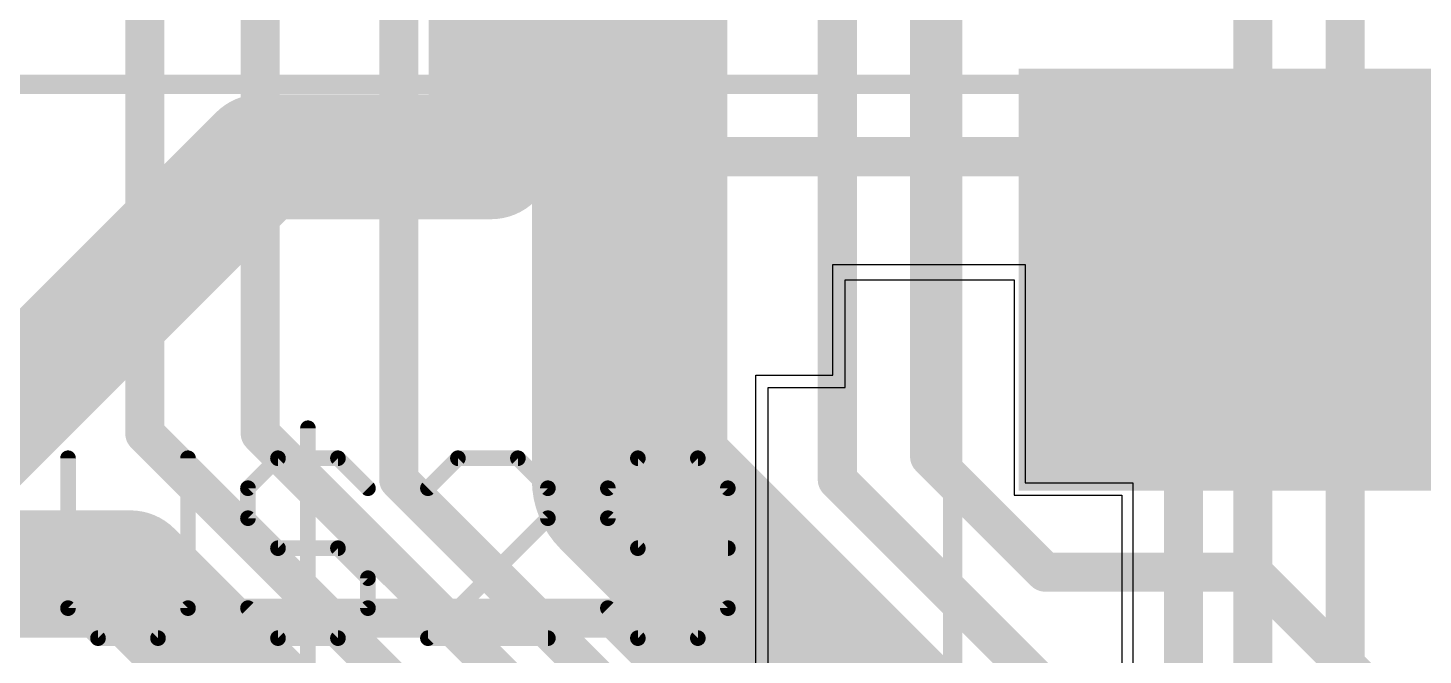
# Model space of a CAD drawing. Extents: x 61.5 to 101.4, y 9 to 89.5.
# Drawn here: x 86.39 to 95.46, y 53.16 to 57.24 of the extents above; entities that cross this region are included whole.
import ezdxf

# ---------------------------------------------------------------- set-up
doc = ezdxf.new("R2010")
doc.units = 0
for name, color, linetype in [('1', 22, 'CONTINUOUS'), ('16', 175, 'CONTINUOUS'), ('21', 253, 'CONTINUOUS'), ('22', 253, 'CONTINUOUS'), ('25', 253, 'CONTINUOUS'), ('29', 253, 'CONTINUOUS'), ('30', 253, 'CONTINUOUS'), ('31', 253, 'CONTINUOUS'), ('32', 253, 'CONTINUOUS')]:
    doc.layers.add(name, color=color, linetype=linetype)

# ---------------------------------------------------------------- blocks, each defined once
blk = doc.blocks.new('RECT')
blk.add_solid([(-0.5, -0.5), (0.5, -0.5), (-0.5, 0.5), (0.5, 0.5)])

msp = doc.modelspace()

# ---------------------------------------------------------------- linework, layer by layer
at = {"layer": '1'}
for p, q in [((91.7, 54.9), (91.7, 55.6)), ((91.7, 55.6), (92.8, 55.6)), ((92.8, 55.6), (92.8, 54.2)), ((91.2, 54.9), (91.7, 54.9)), ((91.2, 52.95), (91.2, 54.9)), ((92.8, 54.2), (93.5, 54.2)), ((93.5, 54.2), (93.5, 52.95))]:
    msp.add_line(p, q, dxfattribs=at)
for points, const_width in [([(94.95, 70.8), (94.95, 47.25)], 0.254), ([(94.35, 47.7), (94.35, 69)], 0.254), ([(89.4, 58.35), (89.4, 56.4)], 0.8128), ([(87.9, 56.4), (86.25, 54.75)], 0.8128), ([(89.4, 56.4), (87.9, 56.4)], 0.8128), ([(93.45, 56.4), (89.4, 56.4)], 0.254), ([(93.9, 55.95), (93.45, 56.4)], 0.254), ([(93.9, 49.2), (93.9, 55.95)], 0.254), ([(86.25, 54.75), (85.65, 54.15)], 0.8128), ([(88.2, 53.4), (85.95, 53.4)], 0.254), ([(88.2, 53.4), (90.2, 53.4)], 0.254), ([(90.2, 53.4), (91.1, 52.5)], 0.254)]:
    msp.add_lwpolyline(points, dxfattribs=dict(at, const_width=const_width))
for points, const_width in [([(87.9, 56.6032, 1), (87.9, 56.1968)], 0.4064), ([(88.0437, 56.2563, 1), (87.7563, 56.5437)], 0.4064), ([(89.4, 56.1968, 1), (89.4, 56.6032)], 0.4064), ([(89.1968, 56.4, 1), (89.6032, 56.4)], 0.4064), ([(89.4, 56.4635, 1), (89.4, 56.3365)], 0.127), ([(93.4949, 56.4449, 1), (93.4051, 56.3551)], 0.127), ([(93.45, 56.3365, 1), (93.45, 56.4635)], 0.127), ([(93.9635, 55.95, 1), (93.8365, 55.95)], 0.127), ([(93.8551, 55.9051, 1), (93.9449, 55.9949)], 0.127), ([(86.3937, 54.6063, 1), (86.1063, 54.8937)], 0.4064), ([(86.1063, 54.8937, 1), (86.3937, 54.6063)], 0.4064), ([(88.2, 53.4635, 1), (88.2, 53.3365)], 0.127), ([(88.2, 53.3365, 1), (88.2, 53.4635)], 0.127), ([(90.2449, 53.4449, 1), (90.1551, 53.3551)], 0.127), ([(90.2, 53.3365, 1), (90.2, 53.4635)], 0.127)]:
    msp.add_lwpolyline(points, format="xyb", dxfattribs=dict(at, const_width=const_width))
at = {"layer": '16'}
for points, const_width in [([(88.8, 65.1), (88.8, 54.3)], 0.254), ([(87.15, 54.6), (87.15, 63.45)], 0.254), ([(87.9, 63.45), (87.9, 54.6)], 0.254), ([(90.3, 62.25), (90.3, 54.3)], 1.27), ([(92.25, 54.45), (92.25, 58.35)], 0.254), ([(91.65, 54.3), (91.65, 57.9)], 0.254), ([(90.3, 54.3), (92.55, 52.05)], 1.27), ([(87.45, 54.3), (87.15, 54.6)], 0.254), ([(87.9, 54.6), (90, 52.5)], 0.254), ([(92.25, 54.45), (93, 53.7)], 0.254), ([(87.45, 54.3), (89.4, 52.35)], 0.254), ([(88.8, 54.3), (91.05, 52.05)], 0.254), ([(93, 52.95), (91.65, 54.3)], 0.254), ([(83.9, 53.695), (87.055, 53.695)], 0.8128), ([(87.055, 53.695), (88.2, 52.55)], 0.8128), ([(93, 53.7), (94.35, 53.7)], 0.254), ([(94.35, 53.7), (95.25, 52.8)], 0.254)]:
    msp.add_lwpolyline(points, dxfattribs=dict(at, const_width=const_width))
for points, const_width in [([(90.5245, 54.5245, 1), (90.0755, 54.0755)], 0.635), ([(87.1949, 54.6449, 1), (87.1051, 54.5551)], 0.127), ([(87.9449, 54.6449, 1), (87.8551, 54.5551)], 0.127), ([(87.0865, 54.6, 1), (87.2135, 54.6)], 0.127), ([(87.8365, 54.6, 1), (87.9635, 54.6)], 0.127), ([(89.9825, 54.3, 1), (90.6175, 54.3)], 0.635), ([(92.2949, 54.4949, 1), (92.2051, 54.4051)], 0.127), ([(92.1865, 54.45, 1), (92.3135, 54.45)], 0.127), ([(87.4949, 54.3449, 1), (87.4051, 54.2551)], 0.127), ([(87.4051, 54.2551, 1), (87.4949, 54.3449)], 0.127), ([(88.8449, 54.3449, 1), (88.7551, 54.2551)], 0.127), ([(91.6949, 54.3449, 1), (91.6051, 54.2551)], 0.127), ([(88.7365, 54.3, 1), (88.8635, 54.3)], 0.127), ([(91.5865, 54.3, 1), (91.7135, 54.3)], 0.127), ([(87.1987, 53.8387, 1), (86.9113, 53.5513)], 0.4064), ([(87.055, 53.4918, 1), (87.055, 53.8982)], 0.4064), ([(93, 53.7635, 1), (93, 53.6365)], 0.127), ([(92.9551, 53.6551, 1), (93.0449, 53.7449)], 0.127), ([(94.3949, 53.7449, 1), (94.3051, 53.6551)], 0.127), ([(94.35, 53.6365, 1), (94.35, 53.7635)], 0.127)]:
    msp.add_lwpolyline(points, format="xyb", dxfattribs=dict(at, const_width=const_width))
at = {"layer": '21', "const_width": 0.127}
msp.add_lwpolyline([(92.4, 9.282), (92.4, 59.282)], dxfattribs=at)
at = {"layer": '22', "const_width": 0.127}
msp.add_lwpolyline([(84.408, 56.87), (101.3117, 56.87)], dxfattribs=at)
at = {"layer": '25', "const_width": 0.1016}
for points in [[(88.21, 54.6351), (88.21, 53.0759)], [(86.6508, 54.4402), (86.6508, 53.4657)], [(87.4304, 53.4657), (87.4304, 54.4402)], [(87.8202, 54.2453), (88.0151, 54.4402)], [(88.0151, 54.4402), (88.4049, 54.4402)], [(88.4049, 54.4402), (88.5998, 54.2453)], [(89.1845, 54.4402), (88.9896, 54.2453)], [(89.5743, 54.4402), (89.1845, 54.4402)], [(89.7692, 54.2453), (89.5743, 54.4402)], [(90.3539, 54.4402), (90.159, 54.2453)], [(90.7437, 54.4402), (90.3539, 54.4402)], [(90.9386, 54.2453), (90.7437, 54.4402)], [(87.8202, 54.0504), (87.8202, 54.2453)], [(89.7692, 54.0504), (89.7692, 54.2453)], [(90.159, 54.2453), (90.159, 54.0504)], [(90.9386, 53.4657), (90.9386, 54.2453)], [(88.0151, 53.8555), (87.8202, 54.0504)], [(88.9896, 53.2708), (89.7692, 54.0504)], [(90.159, 54.0504), (90.3539, 53.8555)], [(88.4049, 53.8555), (88.0151, 53.8555)], [(88.5998, 53.6606), (88.4049, 53.8555)], [(90.3539, 53.8555), (90.9386, 53.8555)], [(88.5998, 53.4657), (88.5998, 53.6606)], [(86.6508, 53.4657), (86.8457, 53.2708)], [(87.2355, 53.2708), (87.4304, 53.4657)], [(87.8202, 53.4657), (88.0151, 53.2708)], [(88.4049, 53.2708), (88.5998, 53.4657)], [(90.159, 53.4657), (90.3539, 53.2708)], [(90.7437, 53.2708), (90.9386, 53.4657)], [(86.8457, 53.2708), (87.2355, 53.2708)], [(88.0151, 53.2708), (88.4049, 53.2708)], [(89.7692, 53.2708), (88.9896, 53.2708)], [(90.3539, 53.2708), (90.7437, 53.2708)]]:
    msp.add_lwpolyline(points, dxfattribs=at)
at = {"layer": '25', "const_width": 0.0508}
for points in [[(88.2354, 54.6351, 1), (88.1846, 54.6351)], [(86.6762, 54.4402, 1), (86.6254, 54.4402)], [(87.4558, 54.4402, 1), (87.405, 54.4402)], [(88.0151, 54.4656, 1), (88.0151, 54.4148)], [(88.0331, 54.4222, 1), (87.9971, 54.4582)], [(88.4229, 54.4582, 1), (88.3869, 54.4222)], [(88.4049, 54.4148, 1), (88.4049, 54.4656)], [(89.1845, 54.4656, 1), (89.1845, 54.4148)], [(89.2025, 54.4222, 1), (89.1665, 54.4582)], [(89.5923, 54.4582, 1), (89.5563, 54.4222)], [(89.5743, 54.4148, 1), (89.5743, 54.4656)], [(90.3539, 54.4656, 1), (90.3539, 54.4148)], [(90.3718, 54.4222, 1), (90.3359, 54.4582)], [(90.7616, 54.4582, 1), (90.7257, 54.4222)], [(90.7437, 54.4148, 1), (90.7437, 54.4656)], [(87.8022, 54.2633, 1), (87.8382, 54.2273)], [(87.8456, 54.2453, 1), (87.7948, 54.2453)], [(88.5818, 54.2273, 1), (88.6178, 54.2633)], [(88.9716, 54.2633, 1), (89.0076, 54.2273)], [(89.7946, 54.2453, 1), (89.7438, 54.2453)], [(89.7512, 54.2273, 1), (89.7872, 54.2633)], [(90.141, 54.2633, 1), (90.177, 54.2273)], [(90.1844, 54.2453, 1), (90.1336, 54.2453)], [(90.964, 54.2453, 1), (90.9132, 54.2453)], [(90.9206, 54.2273, 1), (90.9565, 54.2633)], [(87.8382, 54.0684, 1), (87.8022, 54.0324)], [(87.7948, 54.0504, 1), (87.8456, 54.0504)], [(89.7438, 54.0504, 1), (89.7946, 54.0504)], [(89.7872, 54.0324, 1), (89.7512, 54.0684)], [(90.177, 54.0684, 1), (90.141, 54.0324)], [(90.1336, 54.0504, 1), (90.1844, 54.0504)], [(88.0151, 53.8809, 1), (88.0151, 53.8301)], [(87.9971, 53.8375, 1), (88.0331, 53.8735)], [(88.4229, 53.8735, 1), (88.3869, 53.8375)], [(88.4049, 53.8301, 1), (88.4049, 53.8809)], [(90.3539, 53.8809, 1), (90.3539, 53.8301)], [(90.3359, 53.8375, 1), (90.3718, 53.8735)], [(90.9386, 53.8301, 1), (90.9386, 53.8809)], [(88.6252, 53.6606, 1), (88.5744, 53.6606)], [(88.5818, 53.6426, 1), (88.6178, 53.6786)], [(86.6688, 53.4837, 1), (86.6328, 53.4477)], [(87.4484, 53.4477, 1), (87.4124, 53.4837)], [(87.8382, 53.4837, 1), (87.8022, 53.4477)], [(88.6178, 53.4477, 1), (88.5818, 53.4837)], [(90.177, 53.4837, 1), (90.141, 53.4477)], [(90.9565, 53.4477, 1), (90.9206, 53.4837)], [(86.6254, 53.4657, 1), (86.6762, 53.4657)], [(87.405, 53.4657, 1), (87.4558, 53.4657)], [(88.5744, 53.4657, 1), (88.6252, 53.4657)], [(90.9132, 53.4657, 1), (90.964, 53.4657)], [(86.8457, 53.2962, 1), (86.8457, 53.2454)], [(86.8277, 53.2528, 1), (86.8637, 53.2888)], [(87.2175, 53.2888, 1), (87.2535, 53.2528)], [(87.2355, 53.2454, 1), (87.2355, 53.2962)], [(88.0151, 53.2962, 1), (88.0151, 53.2454)], [(87.9971, 53.2528, 1), (88.0331, 53.2888)], [(88.3869, 53.2888, 1), (88.4229, 53.2528)], [(88.4049, 53.2454, 1), (88.4049, 53.2962)], [(88.9716, 53.2888, 1), (89.0076, 53.2528)], [(88.9896, 53.2962, 1), (88.9896, 53.2454)], [(89.7692, 53.2454, 1), (89.7692, 53.2962)], [(90.3539, 53.2962, 1), (90.3539, 53.2454)], [(90.3359, 53.2528, 1), (90.3718, 53.2888)], [(90.7257, 53.2888, 1), (90.7616, 53.2528)], [(90.7437, 53.2454, 1), (90.7437, 53.2962)]]:
    msp.add_lwpolyline(points, format="xyb", dxfattribs=at)
at = {"layer": '29'}
for p, q in [((91.62, 54.98), (91.62, 55.7)), ((91.62, 55.7), (92.87, 55.7)), ((92.87, 55.7), (92.87, 54.28)), ((91.12, 52.88), (91.12, 54.98)), ((91.12, 54.98), (91.62, 54.98)), ((92.87, 54.28), (93.57, 54.28)), ((93.57, 54.28), (93.57, 52.88))]:
    msp.add_line(p, q, dxfattribs=at)
at = {"layer": '31'}
for p, q in [((91.7, 54.9), (91.7, 55.6)), ((91.7, 55.6), (92.8, 55.6)), ((92.8, 55.6), (92.8, 54.2)), ((91.2, 52.95), (91.2, 54.9)), ((91.2, 54.9), (91.7, 54.9)), ((92.8, 54.2), (93.5, 54.2)), ((93.5, 54.2), (93.5, 52.95))]:
    msp.add_line(p, q, dxfattribs=at)

# ---------------------------------------------------------------- block references
at = {"layer": '16', "xscale": 5.207, "yscale": 2.54, "rotation": 180}
msp.add_blockref('RECT', (95.5332, 55.6), dxfattribs=at)
at = {"layer": '30', "xscale": 5.4102, "yscale": 2.7432, "rotation": 180}
msp.add_blockref('RECT', (95.5332, 55.6), dxfattribs=at)
at = {"layer": '32', "xscale": 5.207, "yscale": 2.54, "rotation": 180}
msp.add_blockref('RECT', (95.5332, 55.6), dxfattribs=at)

doc.saveas('drawing.dxf')
